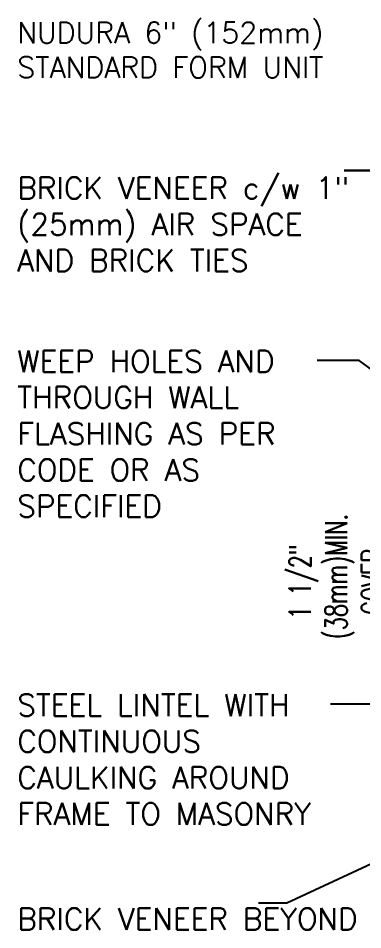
# Model space of a CAD drawing. Header units: inches. Extents: x -48.3 to 42.3, y 74.3 to 149.9.
# Drawn here: x -6.67 to 5.21, y 118.46 to 149.91 of the extents above; entities that cross this region are included whole.
import ezdxf

# ---------------------------------------------------------------- set-up
doc = ezdxf.new("R2010")
doc.units = ezdxf.units.IN
doc.header["$LTSCALE"] = 0.5
doc.header["$MEASUREMENT"] = 0
doc.layers.add('LINE9', color=9, linetype='Continuous')
doc.layers.add('TEXT', color=4, linetype='Continuous')
doc.styles.add('DIM', font='romans.shx', dxfattribs={"width": 0.7})
doc.styles.add('ROMANS', font='romans.shx', dxfattribs={"height": 0.75})
doc.styles.get("Standard").update_dxf_attribs({"font": 'romans.shx', "height": 0.75})
doc.dimstyles.new('ext_12', dxfattribs={"dimscale": 12, "dimtxt": 0.09375, "dimasz": 0.09375, "dimexe": 0.09375, "dimexo": 0.0625, "dimgap": 0.0625, "dimtad": 1, "dimdec": 1, "dimzin": 2, "dimdsep": 46, "dimlunit": 4, "dimtxsty": 'DIM', "dimcen": 0.09, "dimdle": 0.09375, "dimclrt": 4, "dimadec": 0, "dimazin": 0, "dimtfac": 1, "dimtdec": 1, "dimtmove": 1, "dimatfit": 3, "dimfxl": 1, "dimfrac": 2, "dimtolj": 1, "dimtzin": 0, "dimarcsym": 0})
doc.dimstyles.new('ext_8', dxfattribs={"dimscale": 8, "dimtxt": 0.09375, "dimasz": 0.09375, "dimexe": 0.09375, "dimexo": 0.0625, "dimgap": 0.0625, "dimtad": 1, "dimdec": 6, "dimzin": 3, "dimdsep": 46, "dimlunit": 4, "dimtxsty": 'DIM', "dimcen": 0.09, "dimdle": 0.09375, "dimclrt": 4, "dimadec": 0, "dimazin": 0, "dimtfac": 1, "dimtdec": 6, "dimtmove": 2, "dimatfit": 3, "dimfxl": 1, "dimfrac": 2, "dimtolj": 1, "dimtzin": 0, "dimarcsym": 0})

# ---------------------------------------------------------------- blocks, each defined once
blk = doc.blocks.new('*D1')
at = {"layer": 'Defpoints', "color": 0, "transparency": 16777216}
for p in [(6.83, 129.72), (17.802, 129.72), (15.416, 128.215)]:
    blk.add_point(p, dxfattribs=at)
at = {"layer": 'TEXT', "color": 0, "lineweight": -2, "transparency": 16777216}
for p, q in [((6.83, 130.47), (6.83, 131.22)), ((17.302, 129.72), (6.08, 129.72)), ((6.83, 128.215), (6.83, 129.72)), ((14.916, 128.215), (6.08, 128.215)), ((6.83, 127.465), (6.83, 126.715))]:
    blk.add_line(p, q, dxfattribs=at)
at = {"layer": 'TEXT', "color": 0, "transparency": 16777216}
for points in [[(6.705, 130.47), (6.955, 130.47), (6.83, 129.72)], [(6.705, 127.465), (6.955, 127.465), (6.83, 128.215)]]:
    blk.add_solid(points, dxfattribs=at)
at = {"layer": 'TEXT', "color": 4, "transparency": 16777216, "insert": (4.291, 130.465), "char_height": 0.75, "attachment_point": 5, "rotation": 90, "style": 'DIM'}
blk.add_mtext('\\A1;1 1/2" \\P (38mm)MIN. \\PCOVER', dxfattribs=at)

msp = doc.modelspace()

# ---------------------------------------------------------------- linework, layer by layer
at = {"layer": 'LINE9'}
msp.add_line((4.5674825, 144.658652), (8.2911015, 144.658652), dxfattribs=at)

# ---------------------------------------------------------------- texts
at = {"layer": 'TEXT', "insert": (-6.7019912, 148.8135056), "char_height": 0.72, "width": 14.97902193, "attachment_point": 4}
msp.add_mtext('NUDURA 6" (152mm) STANDARD FORM UNIT', dxfattribs=at)
at = {"layer": 'TEXT', "char_height": 0.75, "attachment_point": 4, "style": 'ROMANS'}
for s, insert, width in [('BRICK VENEER c/w 1" (25mm) AIR SPACE AND BRICK TIES', (-6.7019912, 142.8033487), 12.54927775), ('WEEP HOLES AND THROUGH WALL FLASHING AS PER CODE OR AS SPECIFIED', (-6.7019912, 135.5772643), 12.54927775), ('STEEL LINTEL WITH CONTINUOUS CAULKING AROUND FRAME TO MASONRY', (-6.7019912, 124.336155), 12.54927775), ('BRICK VENEER BEYOND ', (-6.7019912, 118.8367581), 12.000649073)]:
    msp.add_mtext(s, dxfattribs=dict(at, insert=insert, width=width))

# ---------------------------------------------------------------- dimensions: what is measured, and where the dimension line sits
at = {"layer": 'TEXT'}
dim = msp.add_linear_dim(base=(6.829878, 129.719911), p1=(15.4161015, 128.2148277), p2=(17.802299, 129.719911), angle=90, text='<> \\P (38mm)MIN. \\PCOVER', dimstyle='ext_8', dxfattribs=at)
dim.commit()
dim.dimension.update_dxf_attribs({"geometry": '*D1', "text_midpoint": (4.2914951, 130.4648277), "dimtype": 160})

# ---------------------------------------------------------------- leaders
for points in [[(8.2911015, 144.658652), (5.4983872, 144.658652), (4.5674825, 144.658652)], [(12.3081279, 132.8191834), (5.0849401, 138.1030435), (3.6359991, 138.1030435)], [(10.6661015, 128.2148277), (6.9247689, 126.240282), (4.0961497, 126.240282)], [(8.9118641, 122.3282459), (2.5875109, 119.3757223), (1.6124766, 119.3757223)]]:
    msp.add_leader(points, dimstyle='ext_12', override={"dimgap": 0.0625, "dimtad": 0}, dxfattribs=at)

doc.saveas('drawing.dxf')
